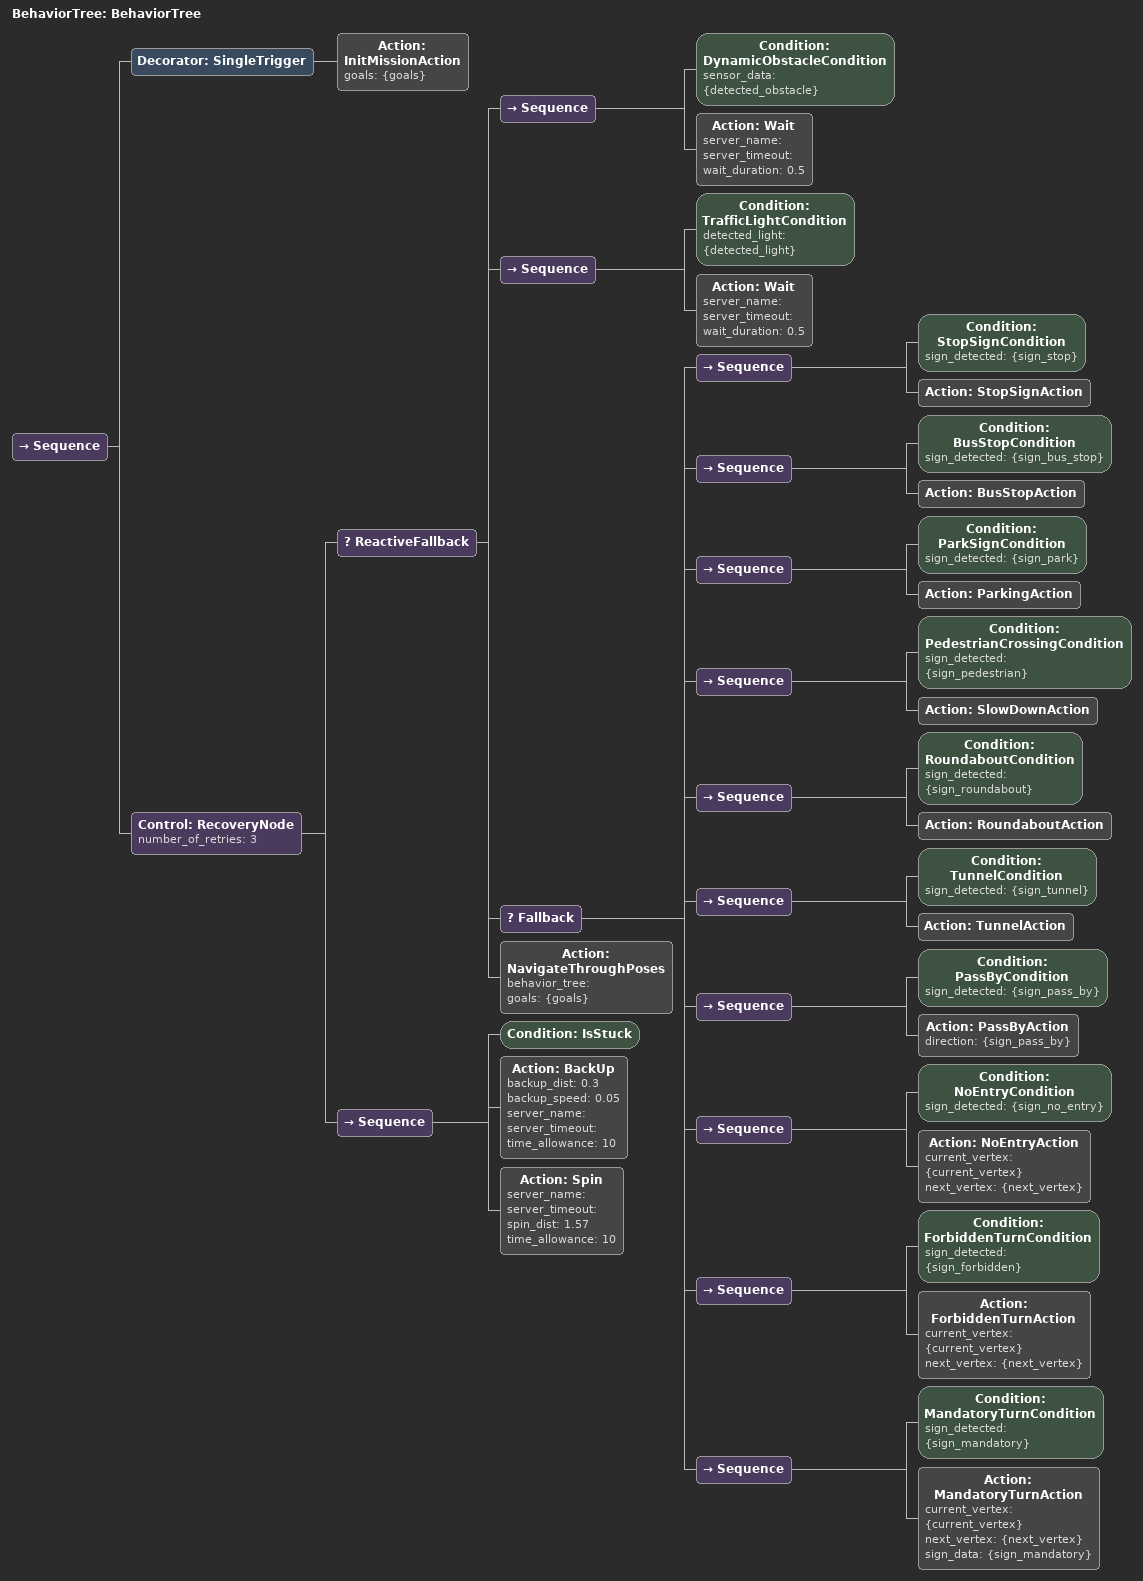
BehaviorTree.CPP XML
<?xml version="1.0"?>
<root main_tree_to_execute="BehaviorTree">
    <BehaviorTree ID="BehaviorTree">
        <Sequence>
            <Decorator ID="SingleTrigger">
                <Action ID="InitMissionAction" goals="{goals}"/>
            </Decorator>
            <Control ID="RecoveryNode" number_of_retries="3">
                <ReactiveFallback>
                    <Sequence>
                        <Condition ID="DynamicObstacleCondition" sensor_data="{detected_obstacle}"/>
                        <Action ID="Wait" server_name="" server_timeout="" wait_duration="0.5"/>
                    </Sequence>
                    <Sequence>
                        <Condition ID="TrafficLightCondition" detected_light="{detected_light}"/>
                        <Action ID="Wait" server_name="" server_timeout="" wait_duration="0.5"/>
                    </Sequence>
                    <Fallback>
                        <Sequence>
                            <Condition ID="StopSignCondition" sign_detected="{sign_stop}"/>
                            <Action ID="StopSignAction"/>
                        </Sequence>
                        <Sequence>
                            <Condition ID="BusStopCondition" sign_detected="{sign_bus_stop}"/>
                            <Action ID="BusStopAction"/>
                        </Sequence>
                        <Sequence>
                            <Condition ID="ParkSignCondition" sign_detected="{sign_park}"/>
                            <Action ID="ParkingAction"/>
                        </Sequence>
                        <Sequence>
                            <Condition ID="PedestrianCrossingCondition" sign_detected="{sign_pedestrian}"/>
                            <Action ID="SlowDownAction"/>
                        </Sequence>
                        <Sequence>
                            <Condition ID="RoundaboutCondition" sign_detected="{sign_roundabout}"/>
                            <Action ID="RoundaboutAction"/>
                        </Sequence>
                        <Sequence>
                            <Condition ID="TunnelCondition" sign_detected="{sign_tunnel}"/>
                            <Action ID="TunnelAction"/>
                        </Sequence>
                        <Sequence>
                            <Condition ID="PassByCondition" sign_detected="{sign_pass_by}"/>
                            <Action ID="PassByAction" direction="{sign_pass_by}"/>
                        </Sequence>
                        <Sequence>
                            <Condition ID="NoEntryCondition" sign_detected="{sign_no_entry}"/>
                            <Action ID="NoEntryAction" current_vertex="{current_vertex}" next_vertex="{next_vertex}"/>
                        </Sequence>
                        <Sequence>
                            <Condition ID="ForbiddenTurnCondition" sign_detected="{sign_forbidden}"/>
                            <Action ID="ForbiddenTurnAction" current_vertex="{current_vertex}" next_vertex="{next_vertex}"/>
                        </Sequence>
                        <Sequence>
                            <Condition ID="MandatoryTurnCondition" sign_detected="{sign_mandatory}"/>
                            <Action ID="MandatoryTurnAction" current_vertex="{current_vertex}" next_vertex="{next_vertex}" sign_data="{sign_mandatory}"/>
                        </Sequence>
                    </Fallback>
                    <Action ID="NavigateThroughPoses" behavior_tree="" goals="{goals}"/>
                </ReactiveFallback>
                <Sequence>
                    <Condition ID="IsStuck"/>
                    <Action ID="BackUp" backup_dist="0.3" backup_speed="0.05" server_name="" server_timeout="" time_allowance="10"/>
                    <Action ID="Spin" server_name="" server_timeout="" spin_dist="1.57" time_allowance="10"/>
                </Sequence>
            </Control>
        </Sequence>
    </BehaviorTree>
</root>
